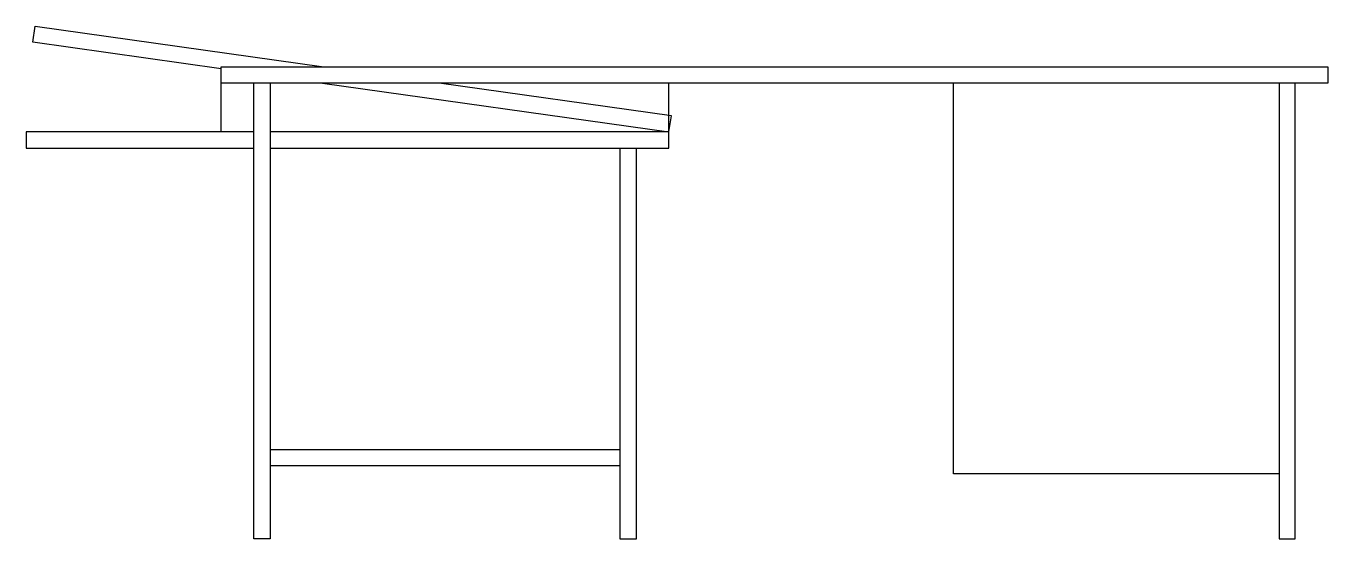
# Model space of a CAD drawing. Extents: x 0 to 2.03, y 0 to 0.8.
import ezdxf

# ---------------------------------------------------------------- set-up
doc = ezdxf.new("R2010")
doc.units = 0
doc.header["$LTSCALE"] = 48
doc.layers.get('0').update_dxf_attribs({"linetype": 'CONTINUOUS'})

msp = doc.modelspace()

# ---------------------------------------------------------------- linework, layer by layer
at = {"color": 0, "linetype": 'BYBLOCK'}
for p, q in [((0.0105, 0.775), (0.0145, 0.8002)), ((0.0145, 0.8002), (0.4648, 0.7366)), ((0.3045, 0.7334), (0.0105, 0.775)), ((0.3045, 0.7366), (2.0319, 0.7366)), ((0.3045, 0.635), (0.3045, 0.7366)), ((2.0319, 0.7366), (2.0319, 0.7112)), ((2.0319, 0.7112), (0.3045, 0.7112)), ((0.3555, 0), (0.3555, 0.7112)), ((0.3808, 0.7112), (0.3808, 0)), ((0.4626, 0.7112), (1.0031, 0.635)), ((1.0071, 0.6601), (0.6446, 0.7112)), ((1.0031, 0.6097), (1.0031, 0.7112)), ((1.4476, 0.1017), (1.4476, 0.7112)), ((1.9556, 0.7112), (1.9556, 0)), ((1.9809, 0), (1.9809, 0.7112)), ((1.0031, 0.635), (1.0071, 0.6601)), ((0.3555, 0.635), (0, 0.635)), ((0, 0.635), (0, 0.6097)), ((1.0031, 0.635), (0.3808, 0.635)), ((0, 0.6097), (0.3555, 0.6097)), ((0.3808, 0.6097), (1.0031, 0.6097)), ((0.9268, 0.6097), (0.9268, 0)), ((0.9525, 0), (0.9525, 0.6097)), ((0.3808, 0.1397), (0.9268, 0.1397)), ((0.9268, 0.1143), (0.3808, 0.1143)), ((1.9556, 0.1017), (1.4476, 0.1017)), ((0.3808, 0), (0.3555, 0)), ((0.9268, 0), (0.9525, 0)), ((1.9556, 0), (1.9809, 0))]:
    msp.add_line(p, q, dxfattribs=at)

doc.saveas('drawing.dxf')
